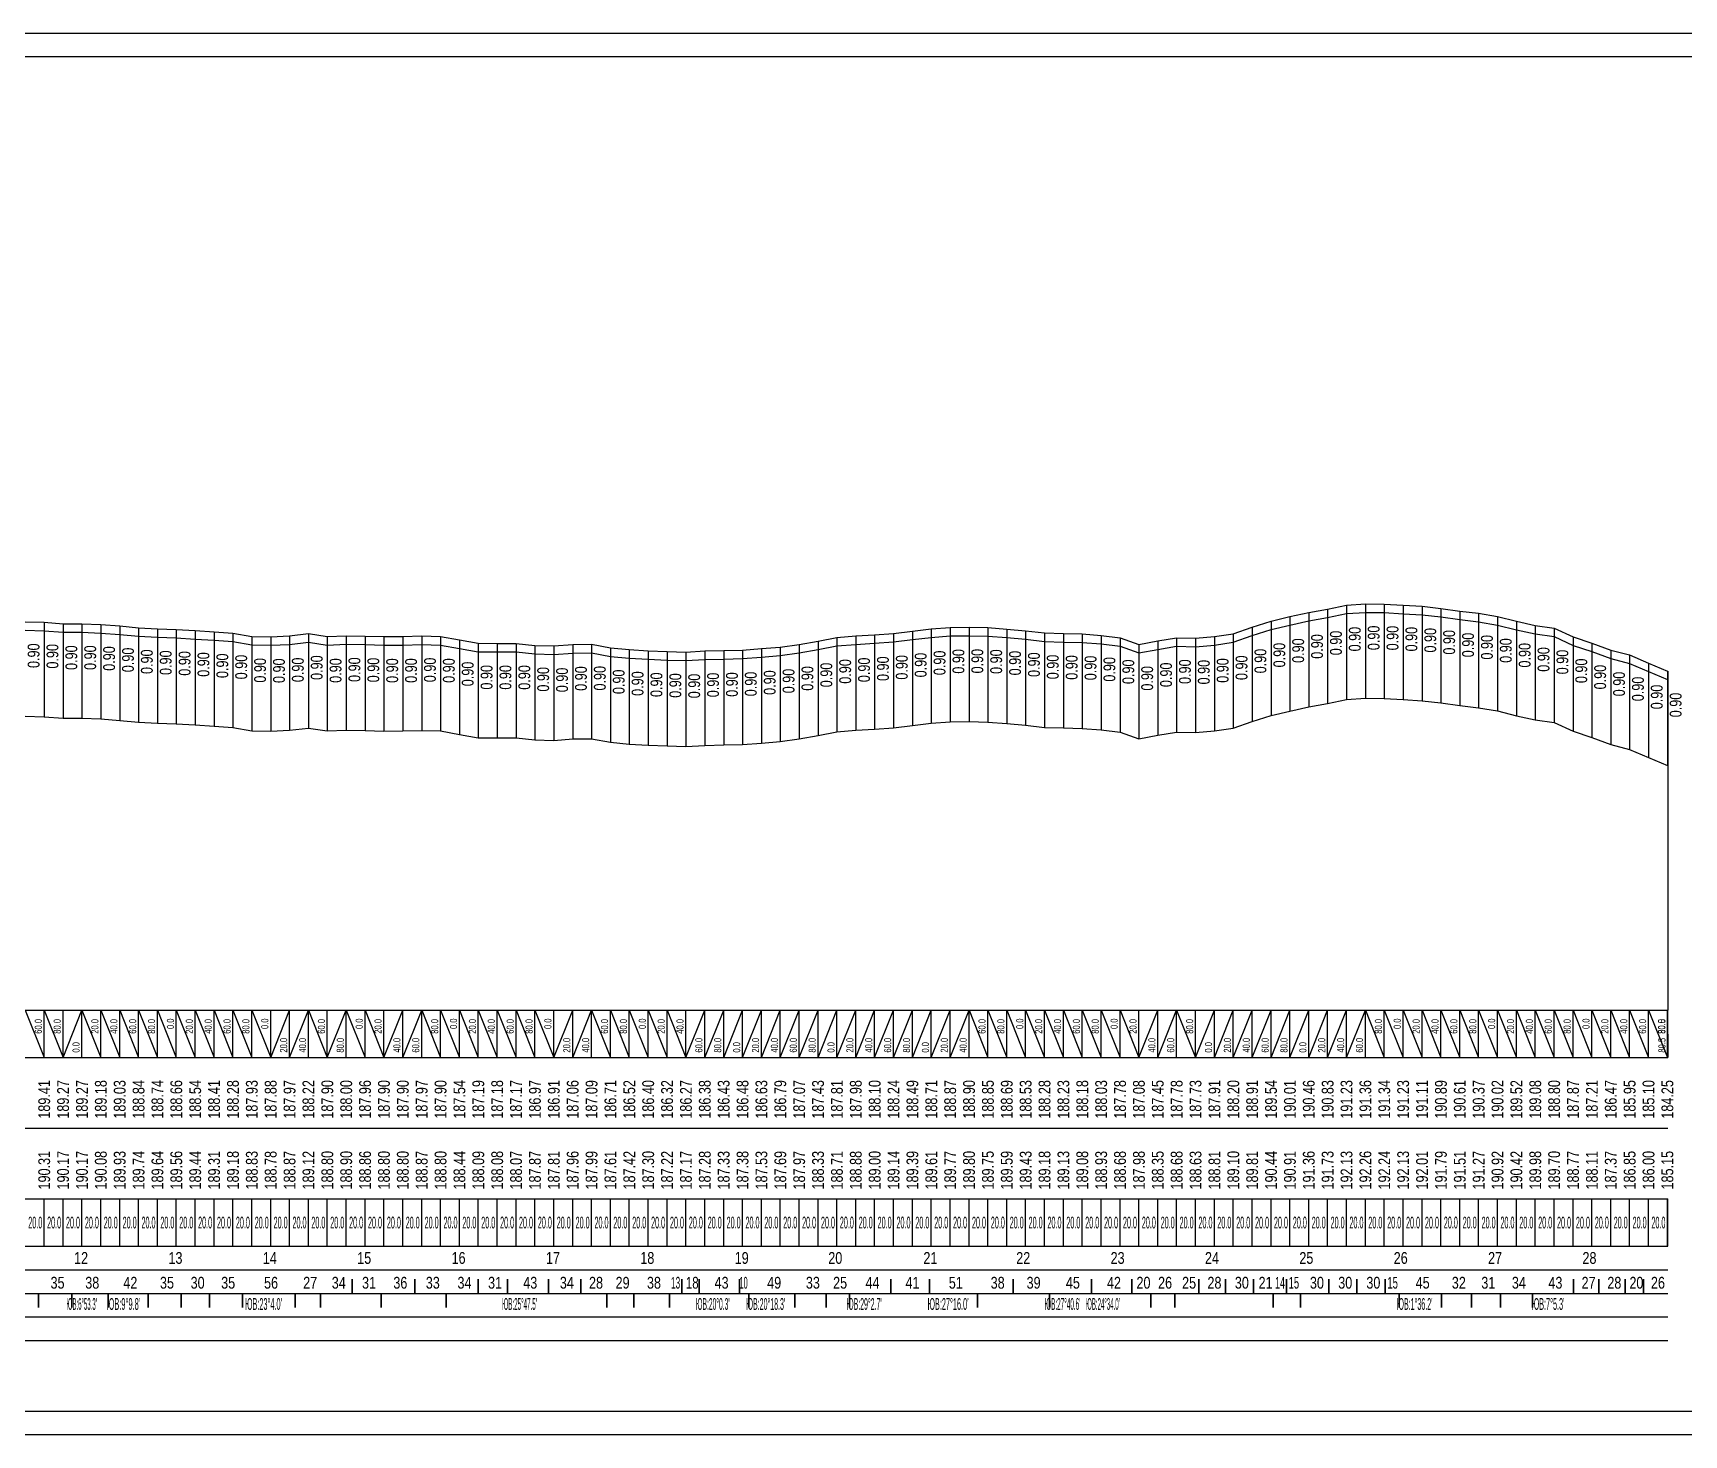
# Model space of a CAD drawing. Extents: x 0 to 1050, y 0 to 297.
# Drawn here: x 349.6 to 699.5, y 0 to 297 of the extents above; entities that cross this region are included whole.
import ezdxf

# ---------------------------------------------------------------- set-up
doc = ezdxf.new("R2010")
doc.units = 0
doc.header["$MEASUREMENT"] = 0
for name, color, linetype in [('КРАСНЫЕ_ОТМЕТКИ', 1, 'CONTINUOUS'), ('ОСЬ_УКЛОН_И_КРИВАЯ', 7, 'CONTINUOUS'), ('ПИКЕТЫ', 7, 'CONTINUOUS'), ('РАБОЧИЕ_ОТМЕТКИ', 1, 'CONTINUOUS'), ('РАМКА', 7, 'CONTINUOUS'), ('ТАБЛИЦА', 7, 'CONTINUOUS'), ('ЧЕРНЫЕ_ОТМЕТКИ', 7, 'CONTINUOUS'), ('ЧЕРНЫЙ_ПРОФИЛЬ', 7, 'CONTINUOUS')]:
    doc.layers.add(name, color=color, linetype=linetype)
doc.layers.add('КРАСНЫЙ_ПРОФИЛЬ', color=1, linetype='CONTINUOUS', lineweight=30)

msp = doc.modelspace()

# ---------------------------------------------------------------- linework, layer by layer
at = {"layer": 'КРАСНЫЙ_ПРОФИЛЬ'}
for p, q in [((612, 170.61), (616, 171.56)), ((616, 171.56), (620, 172.44)), ((616, 171.56), (616, 153.36)), ((620, 172.44), (624, 173.18)), ((620, 172.44), (620, 154.24)), ((624, 173.18), (628, 174)), ((624, 173.18), (624, 154.98)), ((628, 174), (632, 174.26)), ((628, 174), (628, 155.8)), ((632, 174.26), (632, 156.06)), ((632, 174.26), (636, 174.22)), ((636, 174.22), (636, 156.02)), ((636, 174.22), (640, 173.99)), ((640, 173.99), (640, 155.79)), ((640, 173.99), (644, 173.76)), ((644, 173.76), (644, 155.56)), ((644, 173.76), (648, 173.32)), ((648, 173.32), (648, 155.12)), ((648, 173.32), (652, 172.75)), ((652, 172.75), (652, 154.55)), ((652, 172.75), (656, 172.27)), ((656, 172.27), (656, 154.07)), ((656, 172.27), (660, 171.58)), ((660, 171.58), (660, 153.38)), ((660, 171.58), (664, 170.58)), ((348, 170.48), (352, 170.36)), ((352, 170.36), (352, 152.16)), ((352, 170.36), (356, 170.07)), ((356, 170.07), (356, 151.87)), ((356, 170.07), (360, 170.07)), ((360, 170.07), (360, 151.87)), ((360, 170.07), (364, 169.89)), ((364, 169.89), (364, 151.69)), ((364, 169.89), (368, 169.59)), ((368, 169.59), (368, 151.39)), ((368, 169.59), (372, 169.21)), ((372, 169.21), (372, 151.01)), ((372, 169.21), (376, 169)), ((376, 169), (376, 150.8)), ((376, 169), (380, 168.85)), ((380, 168.85), (380, 150.65)), ((380, 168.85), (384, 168.62)), ((384, 168.62), (384, 150.42)), ((384, 168.62), (388, 168.35)), ((388, 168.35), (388, 150.15)), ((388, 168.35), (392, 168.08)), ((392, 168.08), (392, 149.88)), ((392, 168.08), (396, 167.38)), ((404, 167.48), (408, 167.96)), ((408, 167.96), (408, 149.76)), ((408, 167.96), (412, 167.34)), ((528, 167.73), (532, 168.01)), ((532, 168.01), (536, 168.5)), ((532, 168.01), (532, 149.81)), ((536, 168.5), (540, 168.96)), ((536, 168.5), (536, 150.3)), ((540, 168.96), (544, 169.28)), ((540, 168.96), (540, 150.76)), ((544, 169.28), (548, 169.33)), ((544, 169.28), (544, 151.08)), ((548, 169.33), (548, 151.13)), ((548, 169.33), (552, 169.23)), ((552, 169.23), (552, 151.03)), ((552, 169.23), (556, 168.92)), ((556, 168.92), (556, 150.72)), ((556, 168.92), (560, 168.58)), ((560, 168.58), (560, 150.38)), ((560, 168.58), (564, 168.1)), ((564, 168.1), (564, 149.9)), ((564, 168.1), (568, 167.99)), ((568, 167.99), (568, 149.79)), ((568, 167.99), (572, 167.89)), ((604, 167.93), (608, 169.35)), ((608, 169.35), (612, 170.61)), ((608, 169.35), (608, 151.15)), ((612, 170.61), (612, 152.41)), ((664, 170.58), (664, 152.38)), ((664, 170.58), (668, 169.69)), ((668, 169.69), (668, 151.49)), ((668, 169.69), (672, 169.14)), ((672, 169.14), (672, 150.94)), ((672, 169.14), (676, 167.28)), ((396, 167.38), (396, 149.18)), ((396, 167.38), (400, 167.3)), ((400, 167.3), (404, 167.48)), ((400, 167.3), (400, 149.1)), ((404, 167.48), (404, 149.28)), ((412, 167.34), (416, 167.53)), ((412, 167.34), (412, 149.14)), ((416, 167.53), (416, 149.33)), ((416, 167.53), (420, 167.45)), ((420, 167.45), (420, 149.25)), ((420, 167.45), (424, 167.33)), ((424, 167.33), (428, 167.34)), ((424, 167.33), (424, 149.13)), ((428, 167.34), (432, 167.47)), ((428, 167.34), (428, 149.14)), ((432, 167.47), (432, 149.27)), ((432, 167.47), (436, 167.34)), ((436, 167.34), (436, 149.14)), ((436, 167.34), (440, 166.62)), ((440, 166.62), (440, 148.42)), ((440, 166.62), (444, 165.91)), ((444, 165.91), (444, 147.71)), ((444, 165.91), (448, 165.89)), ((448, 165.89), (448, 147.69)), ((448, 165.89), (452, 165.88)), ((452, 165.88), (452, 147.68)), ((452, 165.88), (456, 165.48)), ((456, 165.48), (456, 147.28)), ((456, 165.48), (460, 165.35)), ((460, 165.35), (464, 165.65)), ((460, 165.35), (460, 147.15)), ((464, 165.65), (468, 165.71)), ((464, 165.65), (464, 147.45)), ((468, 165.71), (468, 147.51)), ((468, 165.71), (472, 164.95)), ((472, 164.95), (472, 146.75)), ((472, 164.95), (476, 164.58)), ((476, 164.58), (476, 146.38)), ((476, 164.58), (480, 164.33)), ((496, 164.38), (500, 164.49)), ((500, 164.49), (504, 164.79)), ((500, 164.49), (500, 146.29)), ((504, 164.79), (508, 165.12)), ((504, 164.79), (504, 146.59)), ((508, 165.12), (512, 165.67)), ((508, 165.12), (508, 146.92)), ((512, 165.67), (516, 166.4)), ((512, 165.67), (512, 147.47)), ((516, 166.4), (520, 167.15)), ((516, 166.4), (516, 148.2)), ((520, 167.15), (524, 167.48)), ((520, 167.15), (520, 148.95)), ((524, 167.48), (528, 167.73)), ((524, 167.48), (524, 149.28)), ((528, 167.73), (528, 149.53)), ((572, 167.89), (572, 149.69)), ((572, 167.89), (576, 167.59)), ((576, 167.59), (576, 149.39)), ((576, 167.59), (580, 167.08)), ((580, 167.08), (580, 148.88)), ((580, 167.08), (584, 165.69)), ((584, 165.69), (588, 166.43)), ((584, 165.69), (584, 147.49)), ((588, 166.43), (592, 167.1)), ((588, 166.43), (588, 148.23)), ((592, 167.1), (592, 148.9)), ((592, 167.1), (596, 167)), ((596, 167), (600, 167.35)), ((596, 167), (596, 148.8)), ((600, 167.35), (604, 167.93)), ((600, 167.35), (600, 149.15)), ((604, 167.93), (604, 149.73)), ((676, 167.28), (676, 149.08)), ((676, 167.28), (680, 165.95)), ((680, 165.95), (680, 147.75)), ((680, 165.95), (684, 164.48)), ((684, 164.48), (684, 146.28)), ((684, 164.48), (688, 163.44)), ((480, 164.33), (480, 146.13)), ((480, 164.33), (484, 164.17)), ((484, 164.17), (484, 145.97)), ((484, 164.17), (488, 164.07)), ((488, 164.07), (492, 164.29)), ((488, 164.07), (488, 145.87)), ((492, 164.29), (496, 164.38)), ((492, 164.29), (492, 146.09)), ((496, 164.38), (496, 146.18)), ((688, 163.44), (688, 145.24)), ((688, 163.44), (692, 161.74)), ((692, 161.74), (692, 143.54)), ((692, 161.74), (696, 160.04)), ((696, 160.04), (696, 141.84)), ((696, 160.04), (696.09, 160)), ((696.09, 160), (696.09, 141.8)), ((696.09, 160), (696.1, 160)), ((696.1, 160), (696.1, 141.8)), ((696.09, 141.8), (696.09, 90)), ((696.1, 141.8), (696.1, 90))]:
    msp.add_line(p, q, dxfattribs=at)
at = {"layer": 'ОСЬ_УКЛОН_И_КРИВАЯ'}
for p, q in [((348, 90), (352, 80)), ((352, 80), (352, 90)), ((352, 90), (356, 80)), ((356, 80), (356, 90)), ((356, 80), (360, 90)), ((360, 80), (360, 90)), ((360, 90), (364, 80)), ((364, 80), (364, 90)), ((364, 90), (368, 80)), ((368, 80), (368, 90)), ((368, 90), (372, 80)), ((372, 80), (372, 90)), ((372, 90), (376, 80)), ((376, 80), (376, 90)), ((376, 90), (380, 80)), ((380, 80), (380, 90)), ((380, 90), (384, 80)), ((384, 80), (384, 90)), ((384, 90), (388, 80)), ((388, 80), (388, 90)), ((388, 90), (392, 80)), ((392, 80), (392, 90)), ((392, 90), (396, 80)), ((396, 80), (396, 90)), ((396, 90), (400, 80)), ((400, 80), (400, 90)), ((400, 80), (404, 90)), ((404, 80), (404, 90)), ((404, 80), (408, 90)), ((408, 80), (408, 90)), ((408, 90), (412, 80)), ((412, 80), (412, 90)), ((412, 80), (416, 90)), ((416, 80), (416, 90)), ((416, 90), (420, 80)), ((420, 80), (420, 90)), ((420, 90), (424, 80)), ((424, 80), (424, 90)), ((424, 80), (428, 90)), ((428, 80), (428, 90)), ((428, 80), (432, 90)), ((432, 80), (432, 90)), ((432, 90), (436, 80)), ((436, 80), (436, 90)), ((436, 90), (440, 80)), ((440, 80), (440, 90)), ((440, 90), (444, 80)), ((444, 80), (444, 90)), ((444, 90), (448, 80)), ((448, 80), (448, 90)), ((448, 90), (452, 80)), ((452, 80), (452, 90)), ((452, 90), (456, 80)), ((456, 80), (456, 90)), ((456, 90), (460, 80)), ((460, 80), (460, 90)), ((460, 80), (464, 90)), ((464, 80), (464, 90)), ((464, 80), (468, 90)), ((468, 80), (468, 90)), ((468, 90), (472, 80)), ((472, 80), (472, 90)), ((472, 90), (476, 80)), ((476, 80), (476, 90)), ((476, 90), (480, 80)), ((480, 80), (480, 90)), ((480, 90), (484, 80)), ((484, 80), (484, 90)), ((484, 90), (488, 80)), ((488, 80), (488, 90)), ((488, 80), (492, 90)), ((492, 80), (492, 90)), ((492, 80), (496, 90)), ((496, 80), (496, 90)), ((496, 80), (500, 90)), ((500, 80), (500, 90)), ((500, 80), (504, 90)), ((504, 80), (504, 90)), ((504, 80), (508, 90)), ((508, 80), (508, 90)), ((508, 80), (512, 90)), ((512, 80), (512, 90)), ((512, 80), (516, 90)), ((516, 80), (516, 90)), ((516, 80), (520, 90)), ((520, 80), (520, 90)), ((520, 80), (524, 90)), ((524, 80), (524, 90)), ((524, 80), (528, 90)), ((528, 80), (528, 90)), ((528, 80), (532, 90)), ((532, 80), (532, 90)), ((532, 80), (536, 90)), ((536, 80), (536, 90)), ((536, 80), (540, 90)), ((540, 80), (540, 90)), ((540, 80), (544, 90)), ((544, 80), (544, 90)), ((544, 80), (548, 90)), ((548, 80), (548, 90)), ((548, 90), (552, 80)), ((552, 80), (552, 90)), ((552, 90), (556, 80)), ((556, 80), (556, 90)), ((556, 90), (560, 80)), ((560, 80), (560, 90)), ((560, 90), (564, 80)), ((564, 80), (564, 90)), ((564, 90), (568, 80)), ((568, 80), (568, 90)), ((568, 90), (572, 80)), ((572, 80), (572, 90)), ((572, 90), (576, 80)), ((576, 80), (576, 90)), ((576, 90), (580, 80)), ((580, 80), (580, 90)), ((580, 90), (584, 80)), ((584, 80), (584, 90)), ((584, 80), (588, 90)), ((588, 80), (588, 90)), ((588, 80), (592, 90)), ((592, 80), (592, 90)), ((592, 90), (596, 80)), ((596, 80), (596, 90)), ((596, 80), (600, 90)), ((600, 80), (600, 90)), ((600, 80), (604, 90)), ((604, 80), (604, 90)), ((604, 80), (608, 90)), ((608, 80), (608, 90)), ((608, 80), (612, 90)), ((612, 80), (612, 90)), ((612, 80), (616, 90)), ((616, 80), (616, 90)), ((616, 80), (620, 90)), ((620, 80), (620, 90)), ((620, 80), (624, 90)), ((624, 80), (624, 90)), ((624, 80), (628, 90)), ((628, 80), (628, 90)), ((628, 80), (632, 90)), ((632, 80), (632, 90)), ((632, 90), (636, 80)), ((636, 80), (636, 90)), ((636, 90), (640, 80)), ((640, 80), (640, 90)), ((640, 90), (644, 80)), ((644, 80), (644, 90)), ((644, 90), (648, 80)), ((648, 80), (648, 90)), ((648, 90), (652, 80)), ((652, 80), (652, 90)), ((652, 90), (656, 80)), ((656, 80), (656, 90)), ((656, 90), (660, 80)), ((660, 80), (660, 90)), ((660, 90), (664, 80)), ((664, 80), (664, 90)), ((664, 90), (668, 80)), ((668, 80), (668, 90)), ((668, 90), (672, 80)), ((672, 80), (672, 90)), ((672, 90), (676, 80)), ((676, 80), (676, 90)), ((676, 90), (680, 80)), ((680, 80), (680, 90)), ((680, 90), (684, 80)), ((684, 80), (684, 90)), ((684, 90), (688, 80)), ((688, 80), (688, 90)), ((688, 90), (692, 80)), ((692, 80), (692, 90)), ((692, 90), (696, 80)), ((696, 80), (696, 90)), ((696, 90), (696.09, 80)), ((696.09, 80), (696.09, 90)), ((696.09, 80), (696.1, 90)), ((696.1, 80), (696.1, 90))]:
    msp.add_line(p, q, dxfattribs=at)
at = {"layer": 'РАМКА'}
for points in [[(0, 0), (0, 297), (1050, 297), (1050, 0)], [(20, 5), (20, 292), (1045, 292), (1045, 5)]]:
    msp.add_lwpolyline(points, close=True, dxfattribs=at)
at = {"layer": 'ТАБЛИЦА'}
for p, q in [((120, 90), (696.1, 90)), ((120, 80), (696.1, 80)), ((120, 65), (696.1, 65)), ((120, 50), (696.1, 50)), ((120, 40), (696.1, 40)), ((120, 35), (696.1, 35)), ((120, 25), (696.1, 25)), ((120, 20), (696.1, 20))]:
    msp.add_line(p, q, dxfattribs=at)
at = {"layer": 'ЧЕРНЫЕ_ОТМЕТКИ'}
for p, q in [((352, 40), (352, 50)), ((356, 40), (356, 50)), ((360, 40), (360, 50)), ((364, 40), (364, 50)), ((368, 40), (368, 50)), ((372, 40), (372, 50)), ((376, 40), (376, 50)), ((380, 40), (380, 50)), ((384, 40), (384, 50)), ((388, 40), (388, 50)), ((392, 40), (392, 50)), ((396, 40), (396, 50)), ((400, 40), (400, 50)), ((404, 40), (404, 50)), ((408, 40), (408, 50)), ((412, 40), (412, 50)), ((416, 40), (416, 50)), ((420, 40), (420, 50)), ((424, 40), (424, 50)), ((428, 40), (428, 50)), ((432, 40), (432, 50)), ((436, 40), (436, 50)), ((440, 40), (440, 50)), ((444, 40), (444, 50)), ((448, 40), (448, 50)), ((452, 40), (452, 50)), ((456, 40), (456, 50)), ((460, 40), (460, 50)), ((464, 40), (464, 50)), ((468, 40), (468, 50)), ((472, 40), (472, 50)), ((476, 40), (476, 50)), ((480, 40), (480, 50)), ((484, 40), (484, 50)), ((488, 40), (488, 50)), ((492, 40), (492, 50)), ((496, 40), (496, 50)), ((500, 40), (500, 50)), ((504, 40), (504, 50)), ((508, 40), (508, 50)), ((512, 40), (512, 50)), ((516, 40), (516, 50)), ((520, 40), (520, 50)), ((524, 40), (524, 50)), ((528, 40), (528, 50)), ((532, 40), (532, 50)), ((536, 40), (536, 50)), ((540, 40), (540, 50)), ((544, 40), (544, 50)), ((548, 40), (548, 50)), ((552, 40), (552, 50)), ((556, 40), (556, 50)), ((560, 40), (560, 50)), ((564, 40), (564, 50)), ((568, 40), (568, 50)), ((572, 40), (572, 50)), ((576, 40), (576, 50)), ((580, 40), (580, 50)), ((584, 40), (584, 50)), ((588, 40), (588, 50)), ((592, 40), (592, 50)), ((596, 40), (596, 50)), ((600, 40), (600, 50)), ((604, 40), (604, 50)), ((608, 40), (608, 50)), ((612, 40), (612, 50)), ((616, 40), (616, 50)), ((620, 40), (620, 50)), ((624, 40), (624, 50)), ((628, 40), (628, 50)), ((632, 40), (632, 50)), ((636, 40), (636, 50)), ((640, 40), (640, 50)), ((644, 40), (644, 50)), ((648, 40), (648, 50)), ((652, 40), (652, 50)), ((656, 40), (656, 50)), ((660, 40), (660, 50)), ((664, 40), (664, 50)), ((668, 40), (668, 50)), ((672, 40), (672, 50)), ((676, 40), (676, 50)), ((680, 40), (680, 50)), ((684, 40), (684, 50)), ((688, 40), (688, 50)), ((692, 40), (692, 50)), ((696, 40), (696, 50)), ((696.09, 40), (696.09, 50)), ((696.1, 40), (696.1, 50)), ((417.29, 30), (417.29, 33)), ((417.29, 33), (417.29, 33)), ((417.29, 33), (417.29, 30)), ((430.55, 30), (430.55, 33)), ((430.55, 33), (430.55, 33)), ((430.55, 33), (430.55, 30)), ((443.98, 30), (443.98, 33)), ((443.98, 33), (443.98, 33)), ((443.98, 33), (443.98, 30)), ((450.17, 30), (450.17, 33)), ((450.17, 33), (450.17, 33)), ((450.17, 33), (450.17, 30)), ((458.86, 30), (458.86, 33)), ((458.86, 33), (458.86, 33)), ((458.86, 33), (458.86, 30)), ((465.7, 30), (465.7, 33)), ((465.7, 33), (465.7, 33)), ((465.7, 33), (465.7, 30)), ((487.15, 30), (487.15, 33)), ((487.15, 33), (487.15, 33)), ((487.15, 33), (487.15, 30)), ((490.81, 30), (490.81, 33)), ((490.81, 33), (490.81, 33)), ((490.81, 33), (490.81, 30)), ((499.34, 30), (499.34, 33)), ((499.34, 33), (499.34, 33)), ((499.34, 33), (499.34, 30)), ((531.46, 30), (531.46, 33)), ((531.46, 33), (531.46, 33)), ((531.46, 33), (531.46, 30)), ((539.6, 30), (539.6, 33)), ((539.6, 33), (539.6, 33)), ((539.6, 33), (539.6, 30)), ((557.34, 30), (557.34, 33)), ((557.34, 33), (557.34, 33)), ((557.34, 33), (557.34, 30)), ((573.97, 30), (573.97, 33)), ((573.97, 33), (573.97, 33)), ((573.97, 33), (573.97, 30)), ((582.47, 30), (582.47, 33)), ((582.47, 33), (582.47, 33)), ((582.47, 33), (582.47, 30)), ((596.68, 30), (596.68, 33)), ((596.68, 33), (596.68, 33)), ((596.68, 33), (596.68, 30)), ((602.35, 30), (602.35, 33)), ((602.35, 33), (602.35, 33)), ((602.35, 33), (602.35, 30)), ((608.3, 30), (608.3, 33)), ((608.3, 33), (608.3, 33)), ((608.3, 33), (608.3, 30)), ((615.27, 30), (615.27, 33)), ((615.27, 33), (615.27, 33)), ((615.27, 33), (615.27, 30)), ((624.26, 30), (624.26, 33)), ((624.26, 33), (624.26, 33)), ((624.26, 33), (624.26, 30)), ((630.22, 30), (630.22, 33)), ((630.22, 33), (630.22, 33)), ((630.22, 33), (630.22, 30)), ((636.18, 30), (636.18, 33)), ((636.18, 33), (636.18, 33)), ((636.18, 33), (636.18, 30)), ((676.11, 30), (676.11, 33)), ((676.11, 33), (676.11, 33)), ((676.11, 33), (676.11, 30)), ((681.5, 30), (681.5, 33)), ((681.5, 33), (681.5, 33)), ((681.5, 33), (681.5, 30)), ((687.03, 30), (687.03, 33)), ((687.03, 33), (687.03, 33)), ((687.03, 33), (687.03, 30)), ((690.93, 30), (690.93, 33)), ((690.93, 33), (690.93, 33)), ((690.93, 33), (690.93, 30)), ((342.08, 30), (350.82, 30)), ((350.82, 30), (350.82, 27)), ((350.82, 27), (350.82, 30)), ((350.82, 30), (357.87, 30)), ((357.87, 30), (357.87, 27)), ((357.87, 27), (357.87, 30)), ((357.87, 30), (365.53, 30)), ((365.53, 30), (365.53, 27)), ((365.53, 27), (365.53, 30)), ((365.53, 30), (374.01, 30)), ((374.01, 30), (374.01, 27)), ((374.01, 27), (374.01, 30)), ((374.01, 30), (381.05, 30)), ((381.05, 30), (381.05, 27)), ((381.05, 27), (381.05, 30)), ((381.05, 30), (387.01, 30)), ((387.01, 30), (387.01, 27)), ((387.01, 27), (387.01, 30)), ((387.01, 30), (394, 30)), ((394, 30), (394, 27)), ((394, 27), (394, 30)), ((394, 30), (405.18, 30)), ((405.18, 30), (405.18, 27)), ((405.18, 27), (405.18, 30)), ((405.18, 30), (410.59, 30)), ((410.59, 30), (410.59, 27)), ((410.59, 27), (410.59, 30)), ((410.59, 30), (417.29, 30)), ((417.29, 30), (423.42, 30)), ((423.42, 30), (423.42, 27)), ((423.42, 27), (423.42, 30)), ((423.42, 30), (430.55, 30)), ((430.55, 30), (437.19, 30)), ((437.19, 30), (437.19, 27)), ((437.19, 27), (437.19, 30)), ((437.19, 30), (443.98, 30)), ((443.98, 30), (450.17, 30)), ((450.17, 30), (458.86, 30)), ((458.86, 30), (465.7, 30)), ((465.7, 30), (471.23, 30)), ((471.23, 30), (471.23, 27)), ((471.23, 27), (471.23, 30)), ((471.23, 30), (476.96, 30)), ((476.96, 30), (476.96, 27)), ((476.96, 27), (476.96, 30)), ((476.96, 30), (484.53, 30)), ((484.53, 30), (484.53, 27)), ((484.53, 27), (484.53, 30)), ((484.53, 30), (487.15, 30)), ((487.15, 30), (490.81, 30)), ((490.81, 30), (499.34, 30)), ((499.34, 30), (501.32, 30)), ((501.32, 30), (501.32, 27)), ((501.32, 27), (501.32, 30)), ((501.32, 30), (511.11, 30)), ((511.11, 30), (511.11, 27)), ((511.11, 27), (511.11, 30)), ((511.11, 30), (517.73, 30)), ((517.73, 30), (517.73, 27)), ((517.73, 27), (517.73, 30)), ((517.73, 30), (522.64, 30)), ((522.64, 30), (522.64, 27)), ((522.64, 27), (522.64, 30)), ((522.64, 30), (531.46, 30)), ((531.46, 30), (539.6, 30)), ((539.6, 30), (549.81, 30)), ((549.81, 30), (549.81, 27)), ((549.81, 27), (549.81, 30)), ((549.81, 30), (557.34, 30)), ((557.34, 30), (565.06, 30)), ((565.06, 30), (565.06, 27)), ((565.06, 27), (565.06, 30)), ((565.06, 30), (573.97, 30)), ((573.97, 30), (582.47, 30)), ((582.47, 30), (586.5, 30)), ((586.5, 30), (586.5, 27)), ((586.5, 27), (586.5, 30)), ((586.5, 30), (591.62, 30)), ((591.62, 30), (591.62, 27)), ((591.62, 27), (591.62, 30)), ((591.62, 30), (596.68, 30)), ((596.68, 30), (602.35, 30)), ((602.35, 30), (608.3, 30)), ((608.3, 30), (612.43, 30)), ((612.43, 30), (612.43, 27)), ((612.43, 27), (612.43, 30)), ((612.43, 30), (615.27, 30)), ((615.27, 30), (618.23, 30)), ((618.23, 30), (618.23, 27)), ((618.23, 27), (618.23, 30)), ((618.23, 30), (624.26, 30)), ((624.26, 30), (630.22, 30)), ((630.22, 30), (636.18, 30)), ((636.18, 30), (639.16, 30)), ((639.16, 30), (639.16, 27)), ((639.16, 27), (639.16, 30)), ((639.16, 30), (648.14, 30)), ((648.14, 30), (648.14, 27)), ((648.14, 27), (648.14, 30)), ((648.14, 30), (654.48, 30)), ((654.48, 30), (654.48, 27)), ((654.48, 27), (654.48, 30)), ((654.48, 30), (660.63, 30)), ((660.63, 30), (660.63, 27)), ((660.63, 27), (660.63, 30)), ((660.63, 30), (667.44, 30)), ((667.44, 30), (667.44, 27)), ((667.44, 27), (667.44, 30)), ((667.44, 30), (676.11, 30)), ((676.11, 30), (681.5, 30)), ((681.5, 30), (687.03, 30)), ((687.03, 30), (690.93, 30)), ((690.93, 30), (696.09, 30)), ((350.82, 27), (350.82, 27)), ((357.87, 27), (357.87, 27)), ((365.53, 27), (365.53, 27)), ((374.01, 27), (374.01, 27)), ((381.05, 27), (381.05, 27)), ((387.01, 27), (387.01, 27)), ((394, 27), (394, 27)), ((405.18, 27), (405.18, 27)), ((410.59, 27), (410.59, 27)), ((423.42, 27), (423.42, 27)), ((437.19, 27), (437.19, 27)), ((471.23, 27), (471.23, 27)), ((476.96, 27), (476.96, 27)), ((484.53, 27), (484.53, 27)), ((501.32, 27), (501.32, 27)), ((511.11, 27), (511.11, 27)), ((517.73, 27), (517.73, 27)), ((522.64, 27), (522.64, 27)), ((549.81, 27), (549.81, 27)), ((565.06, 27), (565.06, 27)), ((586.5, 27), (586.5, 27)), ((591.62, 27), (591.62, 27)), ((612.43, 27), (612.43, 27)), ((618.23, 27), (618.23, 27)), ((639.16, 27), (639.16, 27)), ((648.14, 27), (648.14, 27)), ((654.48, 27), (654.48, 27)), ((660.63, 27), (660.63, 27)), ((667.44, 27), (667.44, 27))]:
    msp.add_line(p, q, dxfattribs=at)
at = {"layer": 'ЧЕРНЫЙ_ПРОФИЛЬ'}
for p, q in [((620, 174.24), (624, 174.98)), ((624, 174.98), (628, 175.8)), ((624, 174.98), (624, 154.98)), ((628, 175.8), (632, 176.06)), ((628, 175.8), (628, 155.8)), ((632, 176.06), (632, 156.06)), ((632, 176.06), (636, 176.02)), ((636, 176.02), (636, 156.02)), ((636, 176.02), (640, 175.79)), ((640, 175.79), (640, 155.79)), ((640, 175.79), (644, 175.56)), ((644, 175.56), (644, 155.56)), ((644, 175.56), (648, 175.12)), ((648, 175.12), (648, 155.12)), ((648, 175.12), (652, 174.55)), ((348, 172.28), (352, 172.16)), ((352, 172.16), (352, 152.16)), ((352, 172.16), (356, 171.87)), ((356, 171.87), (356, 151.87)), ((356, 171.87), (360, 171.87)), ((360, 171.87), (360, 151.87)), ((360, 171.87), (364, 171.69)), ((364, 171.69), (364, 151.69)), ((364, 171.69), (368, 171.39)), ((608, 171.15), (612, 172.41)), ((612, 172.41), (616, 173.36)), ((612, 172.41), (612, 152.41)), ((616, 173.36), (620, 174.24)), ((616, 173.36), (616, 153.36)), ((620, 174.24), (620, 154.24)), ((652, 174.55), (652, 154.55)), ((652, 174.55), (656, 174.07)), ((656, 174.07), (656, 154.07)), ((656, 174.07), (660, 173.38)), ((660, 173.38), (660, 153.38)), ((660, 173.38), (664, 172.38)), ((664, 172.38), (664, 152.38)), ((664, 172.38), (668, 171.49)), ((668, 171.49), (668, 151.49)), ((668, 171.49), (672, 170.94)), ((368, 171.39), (368, 151.39)), ((368, 171.39), (372, 171.01)), ((372, 171.01), (372, 151.01)), ((372, 171.01), (376, 170.8)), ((376, 170.8), (376, 150.8)), ((376, 170.8), (380, 170.65)), ((380, 170.65), (380, 150.65)), ((380, 170.65), (384, 170.42)), ((384, 170.42), (384, 150.42)), ((384, 170.42), (388, 170.15)), ((388, 170.15), (388, 150.15)), ((388, 170.15), (392, 169.88)), ((392, 169.88), (392, 149.88)), ((392, 169.88), (396, 169.18)), ((396, 169.18), (396, 149.18)), ((396, 169.18), (400, 169.1)), ((400, 169.1), (404, 169.28)), ((400, 169.1), (400, 149.1)), ((404, 169.28), (408, 169.76)), ((404, 169.28), (404, 149.28)), ((408, 169.76), (408, 149.76)), ((408, 169.76), (412, 169.14)), ((412, 169.14), (416, 169.33)), ((412, 169.14), (412, 149.14)), ((416, 169.33), (416, 149.33)), ((416, 169.33), (420, 169.25)), ((420, 169.25), (420, 149.25)), ((420, 169.25), (424, 169.13)), ((424, 169.13), (428, 169.14)), ((424, 169.13), (424, 149.13)), ((428, 169.14), (432, 169.27)), ((428, 169.14), (428, 149.14)), ((432, 169.27), (432, 149.27)), ((432, 169.27), (436, 169.14)), ((436, 169.14), (436, 149.14)), ((436, 169.14), (440, 168.42)), ((440, 168.42), (440, 148.42)), ((440, 168.42), (444, 167.71)), ((512, 167.47), (516, 168.2)), ((516, 168.2), (520, 168.95)), ((516, 168.2), (516, 148.2)), ((520, 168.95), (524, 169.28)), ((520, 168.95), (520, 148.95)), ((524, 169.28), (528, 169.53)), ((524, 169.28), (524, 149.28)), ((528, 169.53), (532, 169.81)), ((528, 169.53), (528, 149.53)), ((532, 169.81), (536, 170.3)), ((532, 169.81), (532, 149.81)), ((536, 170.3), (540, 170.76)), ((536, 170.3), (536, 150.3)), ((540, 170.76), (544, 171.08)), ((540, 170.76), (540, 150.76)), ((544, 171.08), (548, 171.13)), ((544, 171.08), (544, 151.08)), ((548, 171.13), (548, 151.13)), ((548, 171.13), (552, 171.03)), ((552, 171.03), (552, 151.03)), ((552, 171.03), (556, 170.72)), ((556, 170.72), (556, 150.72)), ((556, 170.72), (560, 170.38)), ((560, 170.38), (560, 150.38)), ((560, 170.38), (564, 169.9)), ((564, 169.9), (564, 149.9)), ((564, 169.9), (568, 169.79)), ((568, 169.79), (568, 149.79)), ((568, 169.79), (572, 169.69)), ((572, 169.69), (572, 149.69)), ((572, 169.69), (576, 169.39)), ((576, 169.39), (576, 149.39)), ((576, 169.39), (580, 168.88)), ((580, 168.88), (580, 148.88)), ((580, 168.88), (584, 167.49)), ((584, 167.49), (588, 168.23)), ((588, 168.23), (592, 168.9)), ((588, 168.23), (588, 148.23)), ((592, 168.9), (592, 148.9)), ((592, 168.9), (596, 168.8)), ((596, 168.8), (600, 169.15)), ((596, 168.8), (596, 148.8)), ((600, 169.15), (604, 169.73)), ((600, 169.15), (600, 149.15)), ((604, 169.73), (608, 171.15)), ((604, 169.73), (604, 149.73)), ((608, 171.15), (608, 151.15)), ((672, 170.94), (672, 150.94)), ((672, 170.94), (676, 169.08)), ((676, 169.08), (676, 149.08)), ((676, 169.08), (680, 167.75)), ((444, 167.71), (444, 147.71)), ((444, 167.71), (448, 167.69)), ((448, 167.69), (448, 147.69)), ((448, 167.69), (452, 167.68)), ((452, 167.68), (452, 147.68)), ((452, 167.68), (456, 167.28)), ((456, 167.28), (456, 147.28)), ((456, 167.28), (460, 167.15)), ((460, 167.15), (464, 167.45)), ((460, 167.15), (460, 147.15)), ((464, 167.45), (468, 167.51)), ((464, 167.45), (464, 147.45)), ((468, 167.51), (468, 147.51)), ((468, 167.51), (472, 166.75)), ((472, 166.75), (472, 146.75)), ((472, 166.75), (476, 166.38)), ((476, 166.38), (476, 146.38)), ((476, 166.38), (480, 166.13)), ((480, 166.13), (480, 146.13)), ((480, 166.13), (484, 165.97)), ((484, 165.97), (484, 145.97)), ((484, 165.97), (488, 165.87)), ((488, 165.87), (492, 166.09)), ((488, 165.87), (488, 145.87)), ((492, 166.09), (496, 166.18)), ((492, 166.09), (492, 146.09)), ((496, 166.18), (500, 166.29)), ((496, 166.18), (496, 146.18)), ((500, 166.29), (504, 166.59)), ((500, 166.29), (500, 146.29)), ((504, 166.59), (508, 166.92)), ((504, 166.59), (504, 146.59)), ((508, 166.92), (512, 167.47)), ((508, 166.92), (508, 146.92)), ((512, 167.47), (512, 147.47)), ((584, 167.49), (584, 147.49)), ((680, 167.75), (680, 147.75)), ((680, 167.75), (684, 166.28)), ((684, 166.28), (684, 146.28)), ((684, 166.28), (688, 165.24)), ((688, 165.24), (688, 145.24)), ((688, 165.24), (692, 163.54)), ((692, 163.54), (692, 143.54)), ((692, 163.54), (696, 161.84)), ((696, 161.84), (696, 141.84)), ((696, 161.84), (696.09, 161.8)), ((696.09, 161.8), (696.09, 141.8)), ((696.09, 161.8), (696.1, 161.8)), ((696.1, 161.8), (696.1, 141.8)), ((616, 153.36), (620, 154.24)), ((620, 154.24), (624, 154.98)), ((624, 154.98), (628, 155.8)), ((628, 155.8), (632, 156.06)), ((632, 156.06), (636, 156.02)), ((636, 156.02), (640, 155.79)), ((640, 155.79), (644, 155.56)), ((644, 155.56), (648, 155.12)), ((648, 155.12), (652, 154.55)), ((652, 154.55), (656, 154.07)), ((656, 154.07), (660, 153.38)), ((348, 152.28), (352, 152.16)), ((352, 152.16), (356, 151.87)), ((356, 151.87), (360, 151.87)), ((360, 151.87), (364, 151.69)), ((364, 151.69), (368, 151.39)), ((368, 151.39), (372, 151.01)), ((372, 151.01), (376, 150.8)), ((376, 150.8), (380, 150.65)), ((380, 150.65), (384, 150.42)), ((536, 150.3), (540, 150.76)), ((540, 150.76), (544, 151.08)), ((544, 151.08), (548, 151.13)), ((548, 151.13), (552, 151.03)), ((552, 151.03), (556, 150.72)), ((556, 150.72), (560, 150.38)), ((604, 149.73), (608, 151.15)), ((608, 151.15), (612, 152.41)), ((612, 152.41), (616, 153.36)), ((660, 153.38), (664, 152.38)), ((664, 152.38), (668, 151.49)), ((668, 151.49), (672, 150.94)), ((672, 150.94), (676, 149.08)), ((384, 150.42), (388, 150.15)), ((388, 150.15), (392, 149.88)), ((392, 149.88), (396, 149.18)), ((396, 149.18), (400, 149.1)), ((400, 149.1), (404, 149.28)), ((404, 149.28), (408, 149.76)), ((408, 149.76), (412, 149.14)), ((412, 149.14), (416, 149.33)), ((416, 149.33), (420, 149.25)), ((420, 149.25), (424, 149.13)), ((424, 149.13), (428, 149.14)), ((428, 149.14), (432, 149.27)), ((432, 149.27), (436, 149.14)), ((436, 149.14), (440, 148.42)), ((440, 148.42), (444, 147.71)), ((444, 147.71), (448, 147.69)), ((448, 147.69), (452, 147.68)), ((452, 147.68), (456, 147.28)), ((456, 147.28), (460, 147.15)), ((460, 147.15), (464, 147.45)), ((464, 147.45), (468, 147.51)), ((468, 147.51), (472, 146.75)), ((508, 146.92), (512, 147.47)), ((512, 147.47), (516, 148.2)), ((516, 148.2), (520, 148.95)), ((520, 148.95), (524, 149.28)), ((524, 149.28), (528, 149.53)), ((528, 149.53), (532, 149.81)), ((532, 149.81), (536, 150.3)), ((560, 150.38), (564, 149.9)), ((564, 149.9), (568, 149.79)), ((568, 149.79), (572, 149.69)), ((572, 149.69), (576, 149.39)), ((576, 149.39), (580, 148.88)), ((580, 148.88), (584, 147.49)), ((584, 147.49), (588, 148.23)), ((588, 148.23), (592, 148.9)), ((592, 148.9), (596, 148.8)), ((596, 148.8), (600, 149.15)), ((600, 149.15), (604, 149.73)), ((676, 149.08), (680, 147.75)), ((680, 147.75), (684, 146.28)), ((472, 146.75), (476, 146.38)), ((476, 146.38), (480, 146.13)), ((480, 146.13), (484, 145.97)), ((484, 145.97), (488, 145.87)), ((488, 145.87), (492, 146.09)), ((492, 146.09), (496, 146.18)), ((496, 146.18), (500, 146.29)), ((500, 146.29), (504, 146.59)), ((504, 146.59), (508, 146.92)), ((684, 146.28), (688, 145.24)), ((688, 145.24), (692, 143.54)), ((692, 143.54), (696, 141.84)), ((696, 141.84), (696.09, 141.8)), ((696.09, 141.8), (696.09, 90)), ((696.09, 141.8), (696.1, 141.8)), ((696.1, 141.8), (696.1, 90))]:
    msp.add_line(p, q, dxfattribs=at)

# ---------------------------------------------------------------- texts
at = {"layer": 'КРАСНЫЕ_ОТМЕТКИ', "width": 0.8}
for s, p in [('189.41', (353.25, 67)), ('189.27', (357.25, 67)), ('189.27', (361.25, 67)), ('189.18', (365.25, 67)), ('189.03', (369.25, 67)), ('188.84', (373.25, 67)), ('188.74', (377.25, 67)), ('188.66', (381.25, 67)), ('188.54', (385.25, 67)), ('188.41', (389.25, 67)), ('188.28', (393.25, 67)), ('187.93', (397.25, 67)), ('187.88', (401.25, 67)), ('187.97', (405.25, 67)), ('188.22', (409.25, 67)), ('187.90', (413.25, 67)), ('188.00', (417.25, 67)), ('187.96', (421.25, 67)), ('187.90', (425.25, 67)), ('187.90', (429.25, 67)), ('187.97', (433.25, 67)), ('187.90', (437.25, 67)), ('187.54', (441.25, 67)), ('187.19', (445.25, 67)), ('187.18', (449.25, 67)), ('187.17', (453.25, 67)), ('186.97', (457.25, 67)), ('186.91', (461.25, 67)), ('187.06', (465.25, 67)), ('187.09', (469.25, 67)), ('186.71', (473.25, 67)), ('186.52', (477.25, 67)), ('186.40', (481.25, 67)), ('186.32', (485.25, 67)), ('186.27', (489.25, 67)), ('186.38', (493.25, 67)), ('186.43', (497.25, 67)), ('186.48', (501.25, 67)), ('186.63', (505.25, 67)), ('186.79', (509.25, 67)), ('187.07', (513.25, 67)), ('187.43', (517.25, 67)), ('187.81', (521.25, 67)), ('187.98', (525.25, 67)), ('188.10', (529.25, 67)), ('188.24', (533.25, 67)), ('188.49', (537.25, 67)), ('188.71', (541.25, 67)), ('188.87', (545.25, 67)), ('188.90', (549.25, 67)), ('188.85', (553.25, 67)), ('188.69', (557.25, 67)), ('188.53', (561.25, 67)), ('188.28', (565.25, 67)), ('188.23', (569.25, 67)), ('188.18', (573.25, 67)), ('188.03', (577.25, 67)), ('187.78', (581.25, 67)), ('187.08', (585.25, 67)), ('187.45', (589.25, 67)), ('187.78', (593.25, 67)), ('187.73', (597.25, 67)), ('187.91', (601.25, 67)), ('188.20', (605.25, 67)), ('188.91', (609.25, 67)), ('189.54', (613.25, 67)), ('190.01', (617.25, 67)), ('190.46', (621.25, 67)), ('190.83', (625.25, 67)), ('191.23', (629.25, 67)), ('191.36', (633.25, 67)), ('191.34', (637.25, 67)), ('191.23', (641.25, 67)), ('191.11', (645.25, 67)), ('190.89', (649.25, 67)), ('190.61', (653.25, 67)), ('190.37', (657.25, 67)), ('190.02', (661.25, 67)), ('189.52', (665.25, 67)), ('189.08', (669.25, 67)), ('188.80', (673.25, 67)), ('187.87', (677.25, 67)), ('187.21', (681.25, 67)), ('186.47', (685.25, 67)), ('185.95', (689.25, 67)), ('185.10', (693.25, 67)), ('184.25', (697.25, 67))]:
    msp.add_text(s, height=2.5, rotation=90, dxfattribs=at).set_placement(p)
at = {"layer": 'ОСЬ_УКЛОН_И_КРИВАЯ', "width": 0.8}
for s, p in [('60.0', (351.5, 85)), ('80.0', (355.5, 85)), ('20.0', (363.5, 85)), ('40.0', (367.5, 85)), ('60.0', (371.5, 85)), ('80.0', (375.5, 85)), ('0.0', (379.5, 86)), ('20.0', (383.5, 85)), ('40.0', (387.5, 85)), ('60.0', (391.5, 85)), ('80.0', (395.5, 85)), ('0.0', (399.5, 86)), ('60.0', (411.5, 85)), ('0.0', (419.5, 86)), ('20.0', (423.5, 85)), ('80.0', (435.5, 85)), ('0.0', (439.5, 86)), ('20.0', (443.5, 85)), ('40.0', (447.5, 85)), ('60.0', (451.5, 85)), ('80.0', (455.5, 85)), ('0.0', (459.5, 86)), ('60.0', (471.5, 85)), ('80.0', (475.5, 85)), ('0.0', (479.5, 86)), ('20.0', (483.5, 85)), ('40.0', (487.5, 85)), ('60.0', (551.5, 85)), ('80.0', (555.5, 85)), ('0.0', (559.5, 86)), ('20.0', (563.5, 85)), ('40.0', (567.5, 85)), ('60.0', (571.5, 85)), ('80.0', (575.5, 85)), ('0.0', (579.5, 86)), ('20.0', (583.5, 85)), ('80.0', (595.5, 85)), ('80.0', (635.5, 85)), ('0.0', (639.5, 86)), ('20.0', (643.5, 85)), ('40.0', (647.5, 85)), ('60.0', (651.5, 85)), ('80.0', (655.5, 85)), ('0.0', (659.5, 86)), ('20.0', (663.5, 85)), ('40.0', (667.5, 85)), ('60.0', (671.5, 85)), ('80.0', (675.5, 85)), ('0.0', (679.5, 86)), ('20.0', (683.5, 85)), ('40.0', (687.5, 85)), ('60.0', (691.5, 85)), ('80.0', (695.5, 85)), ('80.5', (695.59, 85)), ('20.0', (403.5, 81)), ('40.0', (407.5, 81)), ('80.0', (415.5, 81)), ('40.0', (427.5, 81)), ('60.0', (431.5, 81)), ('20.0', (463.5, 81)), ('40.0', (467.5, 81)), ('60.0', (491.5, 81)), ('80.0', (495.5, 81)), ('20.0', (503.5, 81)), ('40.0', (507.5, 81)), ('60.0', (511.5, 81)), ('80.0', (515.5, 81)), ('20.0', (523.5, 81)), ('40.0', (527.5, 81)), ('60.0', (531.5, 81)), ('80.0', (535.5, 81)), ('20.0', (543.5, 81)), ('40.0', (547.5, 81)), ('40.0', (587.5, 81)), ('60.0', (591.5, 81)), ('20.0', (603.5, 81)), ('40.0', (607.5, 81)), ('60.0', (611.5, 81)), ('80.0', (615.5, 81)), ('20.0', (623.5, 81)), ('40.0', (627.5, 81)), ('60.0', (631.5, 81)), ('80.5', (695.6, 81)), ('0.0', (359.5, 81)), ('0.0', (499.5, 81)), ('0.0', (519.5, 81)), ('0.0', (539.5, 81)), ('0.0', (599.5, 81)), ('0.0', (619.5, 81))]:
    msp.add_text(s, height=1.5, rotation=90, dxfattribs=at).set_placement(p)
at = {"layer": 'ПИКЕТЫ', "width": 0.8}
for s, p in [('12', (358.33, 36.25)), ('13', (378.33, 36.25)), ('14', (398.33, 36.25)), ('15', (418.33, 36.25)), ('16', (438.33, 36.25)), ('17', (458.33, 36.25)), ('18', (478.33, 36.25)), ('19', (498.33, 36.25)), ('20', (518.17, 36.25)), ('21', (538.33, 36.25)), ('22', (558, 36.25)), ('23', (578, 36.25)), ('24', (598, 36.25)), ('25', (618, 36.25)), ('26', (638, 36.25)), ('27', (658, 36.25)), ('28', (678, 36.25))]:
    msp.add_text(s, height=2.5, dxfattribs=at).set_placement(p)
at = {"layer": 'РАБОЧИЕ_ОТМЕТКИ', "width": 0.8}
for p in [(619, 163.56), (623, 164.44), (627, 165.18), (631, 166), (635, 166.26), (639, 166.22), (643, 165.99), (647, 165.76), (651, 165.32), (655, 164.75), (659, 164.27), (663, 163.58), (351, 162.48), (355, 162.36), (359, 162.07), (363, 162.07), (367, 161.89), (371, 161.59), (375, 161.21), (379, 161), (383, 160.85), (387, 160.62), (391, 160.35), (395, 160.08), (399, 159.38), (407, 159.48), (411, 159.96), (419, 159.53), (423, 159.45), (435, 159.47), (527, 159.48), (531, 159.73), (535, 160.01), (539, 160.5), (543, 160.96), (547, 161.28), (551, 161.33), (555, 161.23), (559, 160.92), (563, 160.58), (567, 160.1), (571, 159.99), (575, 159.89), (579, 159.59), (603, 159.35), (607, 159.93), (611, 161.35), (615, 162.61), (667, 162.58), (671, 161.69), (675, 161.14), (403, 159.3), (415, 159.34), (427, 159.33), (431, 159.34), (439, 159.34), (443, 158.62), (447, 157.91), (451, 157.89), (455, 157.88), (459, 157.48), (463, 157.35), (467, 157.65), (471, 157.71), (475, 156.95), (479, 156.58), (483, 156.33), (487, 156.17), (491, 156.07), (495, 156.29), (499, 156.38), (503, 156.49), (507, 156.79), (511, 157.12), (515, 157.67), (519, 158.4), (523, 159.15), (583, 159.08), (587, 157.69), (591, 158.43), (595, 159.1), (599, 159), (679, 159.28), (683, 157.95), (687, 156.48), (691, 155.44), (695, 153.74), (699, 152.04)]:
    msp.add_text('0.90', height=2.5, rotation=90, dxfattribs=at).set_placement(p)
at = {"layer": 'ЧЕРНЫЕ_ОТМЕТКИ', "width": 0.8}
for s, p in [('190.31', (353.25, 52)), ('190.17', (357.25, 52)), ('190.17', (361.25, 52)), ('190.08', (365.25, 52)), ('189.93', (369.25, 52)), ('189.74', (373.25, 52)), ('189.64', (377.25, 52)), ('189.56', (381.25, 52)), ('189.44', (385.25, 52)), ('189.31', (389.25, 52)), ('189.18', (393.25, 52)), ('188.83', (397.25, 52)), ('188.78', (401.25, 52)), ('188.87', (405.25, 52)), ('189.12', (409.25, 52)), ('188.80', (413.25, 52)), ('188.90', (417.25, 52)), ('188.86', (421.25, 52)), ('188.80', (425.25, 52)), ('188.80', (429.25, 52)), ('188.87', (433.25, 52)), ('188.80', (437.25, 52)), ('188.44', (441.25, 52)), ('188.09', (445.25, 52)), ('188.08', (449.25, 52)), ('188.07', (453.25, 52)), ('187.87', (457.25, 52)), ('187.81', (461.25, 52)), ('187.96', (465.25, 52)), ('187.99', (469.25, 52)), ('187.61', (473.25, 52)), ('187.42', (477.25, 52)), ('187.30', (481.25, 52)), ('187.22', (485.25, 52)), ('187.17', (489.25, 52)), ('187.28', (493.25, 52)), ('187.33', (497.25, 52)), ('187.38', (501.25, 52)), ('187.53', (505.25, 52)), ('187.69', (509.25, 52)), ('187.97', (513.25, 52)), ('188.33', (517.25, 52)), ('188.71', (521.25, 52)), ('188.88', (525.25, 52)), ('189.00', (529.25, 52)), ('189.14', (533.25, 52)), ('189.39', (537.25, 52)), ('189.61', (541.25, 52)), ('189.77', (545.25, 52)), ('189.80', (549.25, 52)), ('189.75', (553.25, 52)), ('189.59', (557.25, 52)), ('189.43', (561.25, 52)), ('189.18', (565.25, 52)), ('189.13', (569.25, 52)), ('189.08', (573.25, 52)), ('188.93', (577.25, 52)), ('188.68', (581.25, 52)), ('187.98', (585.25, 52)), ('188.35', (589.25, 52)), ('188.68', (593.25, 52)), ('188.63', (597.25, 52)), ('188.81', (601.25, 52)), ('189.10', (605.25, 52)), ('189.81', (609.25, 52)), ('190.44', (613.25, 52)), ('190.91', (617.25, 52)), ('191.36', (621.25, 52)), ('191.73', (625.25, 52)), ('192.13', (629.25, 52)), ('192.26', (633.25, 52)), ('192.24', (637.25, 52)), ('192.13', (641.25, 52)), ('192.01', (645.25, 52)), ('191.79', (649.25, 52)), ('191.51', (653.25, 52)), ('191.27', (657.25, 52)), ('190.92', (661.25, 52)), ('190.42', (665.25, 52)), ('189.98', (669.25, 52)), ('189.70', (673.25, 52)), ('188.77', (677.25, 52)), ('188.11', (681.25, 52)), ('187.37', (685.25, 52)), ('186.85', (689.25, 52)), ('186.00', (693.25, 52)), ('185.15', (697.25, 52))]:
    msp.add_text(s, height=2.5, rotation=90, dxfattribs=at).set_placement(p)
at = {"layer": 'ЧЕРНЫЕ_ОТМЕТКИ'}
for s, width, p in [('20.0', 0.4, (348.62, 43.75)), ('20.0', 0.4, (352.62, 43.75)), ('20.0', 0.4, (356.62, 43.75)), ('20.0', 0.4, (360.62, 43.75)), ('20.0', 0.4, (364.62, 43.75)), ('20.0', 0.4, (368.62, 43.75)), ('20.0', 0.4, (372.62, 43.75)), ('20.0', 0.4, (376.62, 43.75)), ('20.0', 0.4, (380.62, 43.75)), ('20.0', 0.4, (384.62, 43.75)), ('20.0', 0.4, (388.62, 43.75)), ('20.0', 0.4, (392.62, 43.75)), ('20.0', 0.4, (396.62, 43.75)), ('20.0', 0.4, (400.62, 43.75)), ('20.0', 0.4, (404.62, 43.75)), ('20.0', 0.4, (408.62, 43.75)), ('20.0', 0.4, (412.62, 43.75)), ('20.0', 0.4, (416.62, 43.75)), ('20.0', 0.4, (420.62, 43.75)), ('20.0', 0.4, (424.62, 43.75)), ('20.0', 0.4, (428.62, 43.75)), ('20.0', 0.4, (432.62, 43.75)), ('20.0', 0.4, (436.62, 43.75)), ('20.0', 0.4, (440.62, 43.75)), ('20.0', 0.4, (444.62, 43.75)), ('20.0', 0.4, (448.62, 43.75)), ('20.0', 0.4, (452.62, 43.75)), ('20.0', 0.4, (456.62, 43.75)), ('20.0', 0.4, (460.62, 43.75)), ('20.0', 0.4, (464.62, 43.75)), ('20.0', 0.4, (468.62, 43.75)), ('20.0', 0.4, (472.62, 43.75)), ('20.0', 0.4, (476.62, 43.75)), ('20.0', 0.4, (480.62, 43.75)), ('20.0', 0.4, (484.62, 43.75)), ('20.0', 0.4, (488.62, 43.75)), ('20.0', 0.4, (492.62, 43.75)), ('20.0', 0.4, (496.62, 43.75)), ('20.0', 0.4, (500.62, 43.75)), ('20.0', 0.4, (504.62, 43.75)), ('20.0', 0.4, (508.62, 43.75)), ('20.0', 0.4, (512.62, 43.75)), ('20.0', 0.4, (516.62, 43.75)), ('20.0', 0.4, (520.62, 43.75)), ('20.0', 0.4, (524.62, 43.75)), ('20.0', 0.4, (528.62, 43.75)), ('20.0', 0.4, (532.62, 43.75)), ('20.0', 0.4, (536.62, 43.75)), ('20.0', 0.4, (540.62, 43.75)), ('20.0', 0.4, (544.62, 43.75)), ('20.0', 0.4, (548.62, 43.75)), ('20.0', 0.4, (552.62, 43.75)), ('20.0', 0.4, (556.62, 43.75)), ('20.0', 0.4, (560.62, 43.75)), ('20.0', 0.4, (564.62, 43.75)), ('20.0', 0.4, (568.62, 43.75)), ('20.0', 0.4, (572.62, 43.75)), ('20.0', 0.4, (576.62, 43.75)), ('20.0', 0.4, (580.62, 43.75)), ('20.0', 0.4, (584.62, 43.75)), ('20.0', 0.4, (588.62, 43.75)), ('20.0', 0.4, (592.62, 43.75)), ('20.0', 0.4, (596.62, 43.75)), ('20.0', 0.4, (600.62, 43.75)), ('20.0', 0.4, (604.62, 43.75)), ('20.0', 0.4, (608.62, 43.75)), ('20.0', 0.4, (612.62, 43.75)), ('20.0', 0.4, (616.62, 43.75)), ('20.0', 0.4, (620.62, 43.75)), ('20.0', 0.4, (624.62, 43.75)), ('20.0', 0.4, (628.62, 43.75)), ('20.0', 0.4, (632.62, 43.75)), ('20.0', 0.4, (636.62, 43.75)), ('20.0', 0.4, (640.62, 43.75)), ('20.0', 0.4, (644.62, 43.75)), ('20.0', 0.4, (648.62, 43.75)), ('20.0', 0.4, (652.62, 43.75)), ('20.0', 0.4, (656.62, 43.75)), ('20.0', 0.4, (660.62, 43.75)), ('20.0', 0.4, (664.62, 43.75)), ('20.0', 0.4, (668.62, 43.75)), ('20.0', 0.4, (672.62, 43.75)), ('20.0', 0.4, (676.62, 43.75)), ('20.0', 0.4, (680.62, 43.75)), ('20.0', 0.4, (684.62, 43.75)), ('20.0', 0.4, (688.62, 43.75)), ('20.0', 0.4, (692.62, 43.75)), ('35', 0.8, (353.34, 31)), ('38', 0.8, (360.7, 31)), ('42', 0.8, (368.77, 31)), ('35', 0.8, (376.53, 31)), ('30', 0.8, (383.03, 31)), ('35', 0.8, (389.5, 31)), ('56', 0.8, (398.59, 31)), ('27', 0.8, (406.88, 31)), ('34', 0.8, (412.94, 31)), ('31', 0.8, (419.36, 31)), ('36', 0.8, (425.99, 31)), ('33', 0.8, (432.87, 31)), ('34', 0.8, (439.58, 31)), ('31', 0.8, (446.07, 31)), ('43', 0.8, (453.52, 31)), ('34', 0.8, (461.28, 31)), ('28', 0.8, (467.46, 31)), ('29', 0.8, (473.09, 31)), ('38', 0.8, (479.74, 31)), ('13', 0.524135, (484.84, 31)), ('18', 0.732038, (487.98, 31)), ('43', 0.8, (494.07, 31)), ('10', 0.396809, (499.33, 31)), ('49', 0.8, (505.22, 31)), ('33', 0.8, (513.42, 31)), ('25', 0.8, (519.19, 31)), ('44', 0.8, (526.05, 31)), ('41', 0.8, (534.53, 31)), ('51', 0.8, (543.71, 31)), ('38', 0.8, (552.58, 31)), ('39', 0.8, (560.2, 31)), ('45', 0.8, (568.52, 31)), ('42', 0.8, (577.22, 31)), ('20', 0.8, (583.48, 31)), ('26', 0.8, (588.06, 31)), ('25', 0.8, (593.15, 31)), ('28', 0.8, (598.52, 31)), ('30', 0.8, (604.33, 31)), ('21', 0.8, (609.36, 31)), ('14', 0.568553, (612.85, 31)), ('15', 0.591602, (615.75, 31)), ('30', 0.8, (620.24, 31)), ('30', 0.8, (626.24, 31)), ('30', 0.8, (632.2, 31)), ('15', 0.597487, (636.67, 31)), ('45', 0.8, (642.65, 31)), ('32', 0.8, (650.31, 31)), ('31', 0.8, (656.56, 31)), ('34', 0.8, (663.04, 31)), ('43', 0.8, (670.78, 31)), ('27', 0.8, (677.81, 31)), ('28', 0.8, (683.27, 31)), ('20', 0.781386, (687.98, 31)), ('26', 0.8, (692.51, 31)), ("ЮВ:6°53.3'", 0.306399, (356.7, 26.5)), ("ЮВ:9°9.8'", 0.377213, (365.27, 26.5)), ("ЮВ:23°4.0'", 0.447136, (394.59, 26.5)), ("ЮВ:25°47.5'", 0.31612, (449.02, 26.5)), ("ЮВ:20°0.3'", 0.341134, (490.07, 26.5)), ("ЮВ:20°18.3'", 0.355939, (500.72, 26.5)), ("ЮВ:29°2.7'", 0.352748, (522.05, 26.5)), ("ЮВ:27°16.0'", 0.371188, (539.21, 26.5)), ("ЮВ:27°40.6'", 0.324065, (564.02, 26.5)), ("ЮВ:24°34.0'", 0.309016, (572.72, 26.5)), ("ЮВ:1°36.2'", 0.359208, (638.65, 26.5)), ("ЮВ:7°5.3'", 0.385257, (667.28, 26.5))]:
    msp.add_text(s, height=2.5, dxfattribs=dict(at, width=width)).set_placement(p)

doc.saveas('drawing.dxf')
